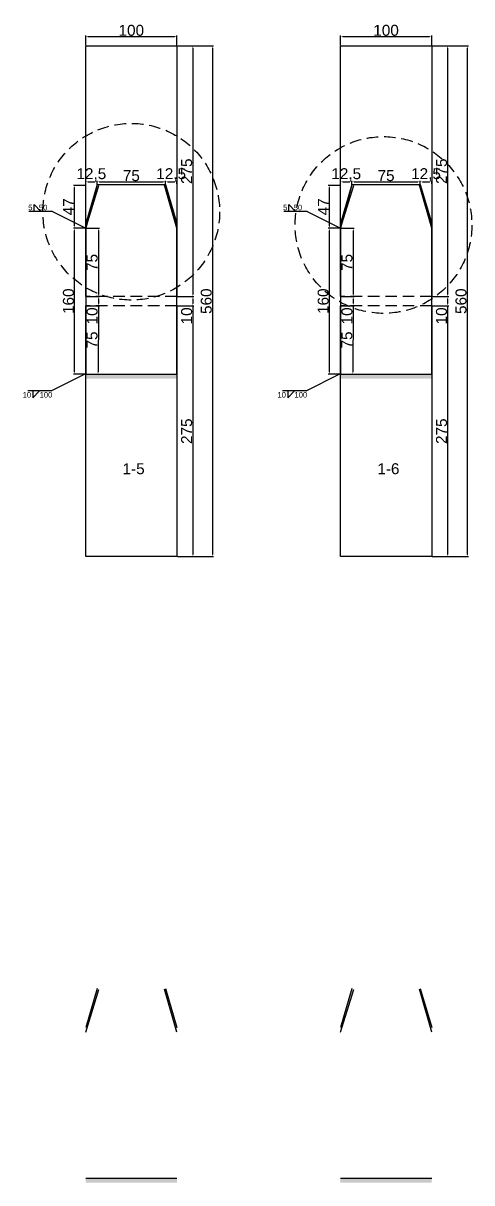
# Model space of a CAD drawing. Header units: millimetres. Extents: x 1455 to 24185, y -7314 to 4772.
# Drawn here: x 21178 to 21670, y 305 to 1576 of the extents above; entities that cross this region are included whole.
import ezdxf

# ---------------------------------------------------------------- set-up
doc = ezdxf.new("R2010")
doc.units = ezdxf.units.MM
doc.linetypes.add('DASHED', pattern=[19.05, 12.7, -6.35])
for name, color, linetype in [('切平处', 3, 'DASHED'), ('尺寸标注', 6, 'Continuous'), ('标号', 4, 'Continuous'), ('焊缝', 250, 'Continuous')]:
    doc.layers.add(name, color=color, linetype=linetype)
doc.styles.get("Standard").update_dxf_attribs({"font": 'arial.ttf'})
doc.dimstyles.new('ISO-25-JHF', dxfattribs={"dimtxt": 12, "dimasz": 2.5, "dimexe": 1.25, "dimexo": 0.625, "dimtad": 1, "dimtxsty": 'Standard', "dimcen": 2.5, "dimadec": 0, "dimazin": 0, "dimtfac": 1, "dimtmove": 0, "dimatfit": 3, "dimfxl": 1, "dimarcsym": 0})

# ---------------------------------------------------------------- blocks, each defined once
blk = doc.blocks.new('*D1777')
at = {"layer": 'Defpoints', "color": 0, "transparency": 16777216}
for p in [(21246.5, 1551.6), (21346.5, 1561.8), (21346.5, 1551.6)]:
    blk.add_point(p, dxfattribs=at)
at = {"layer": '尺寸标注', "color": 0, "lineweight": -2, "transparency": 16777216}
for p, q in [((21246.5, 1552.2), (21246.5, 1563)), ((21249, 1561.8), (21344, 1561.8)), ((21346.5, 1552.2), (21346.5, 1563))]:
    blk.add_line(p, q, dxfattribs=at)
at = {"layer": '尺寸标注', "color": 0, "transparency": 16777216}
for points in [[(21249, 1562.2), (21249, 1561.3), (21246.5, 1561.8)], [(21344, 1562.2), (21344, 1561.3), (21346.5, 1561.8)]]:
    blk.add_solid(points, dxfattribs=at)
at = {"layer": '尺寸标注', "color": 0, "transparency": 16777216, "insert": (21296.5, 1568.5), "char_height": 12, "attachment_point": 5}
blk.add_mtext('100', dxfattribs=at)
blk = doc.blocks.new('*D1778')
at = {"layer": 'Defpoints', "color": 0, "transparency": 16777216}
for p in [(21346.5, 1551.6), (21346.5, 1276.6), (21364, 1276.6)]:
    blk.add_point(p, dxfattribs=at)
at = {"layer": '尺寸标注', "color": 0, "lineweight": -2, "transparency": 16777216}
for p, q in [((21347.1, 1551.6), (21365.2, 1551.6)), ((21364, 1549.1), (21364, 1279.1)), ((21347.1, 1276.6), (21365.2, 1276.6))]:
    blk.add_line(p, q, dxfattribs=at)
at = {"layer": '尺寸标注', "color": 0, "transparency": 16777216}
for points in [[(21363.5, 1549.1), (21364.4, 1549.1), (21364, 1551.6)], [(21363.5, 1279.1), (21364.4, 1279.1), (21364, 1276.6)]]:
    blk.add_solid(points, dxfattribs=at)
at = {"layer": '尺寸标注', "color": 0, "transparency": 16777216, "insert": (21357.2, 1414.1), "char_height": 12, "attachment_point": 5, "rotation": 90}
blk.add_mtext('275', dxfattribs=at)
blk = doc.blocks.new('*D1659')
at = {"layer": 'Defpoints', "color": 0, "transparency": 16777216}
for p in [(21234.3, 1351.6), (21246.5, 1351.6), (21246.5, 1191.6)]:
    blk.add_point(p, dxfattribs=at)
at = {"layer": '尺寸标注', "color": 0, "lineweight": -2, "transparency": 16777216}
for p, q in [((21245.9, 1351.6), (21233.1, 1351.6)), ((21234.3, 1194.1), (21234.3, 1349.1)), ((21245.9, 1191.6), (21233.1, 1191.6))]:
    blk.add_line(p, q, dxfattribs=at)
at = {"layer": '尺寸标注', "color": 0, "transparency": 16777216}
for points in [[(21233.9, 1349.1), (21234.7, 1349.1), (21234.3, 1351.6)], [(21233.9, 1194.1), (21234.7, 1194.1), (21234.3, 1191.6)]]:
    blk.add_solid(points, dxfattribs=at)
at = {"layer": '尺寸标注', "color": 0, "transparency": 16777216, "insert": (21227.6, 1271.6), "char_height": 12, "attachment_point": 5, "rotation": 90}
blk.add_mtext('160', dxfattribs=at)
blk = doc.blocks.new('*D1779')
at = {"layer": 'Defpoints', "color": 0, "transparency": 16777216}
for p in [(21346.5, 1276.6), (21346.5, 1266.6), (21364, 1266.6)]:
    blk.add_point(p, dxfattribs=at)
at = {"layer": '尺寸标注', "color": 0, "lineweight": -2, "transparency": 16777216}
for p, q in [((21347.1, 1276.6), (21365.2, 1276.6)), ((21364, 1274.1), (21364, 1269.1)), ((21347.1, 1266.6), (21365.2, 1266.6)), ((21364, 1266.6), (21364, 1246.9))]:
    blk.add_line(p, q, dxfattribs=at)
at = {"layer": '尺寸标注', "color": 0, "transparency": 16777216}
for points in [[(21363.5, 1274.1), (21364.4, 1274.1), (21364, 1276.6)], [(21363.5, 1269.1), (21364.4, 1269.1), (21364, 1266.6)]]:
    blk.add_solid(points, dxfattribs=at)
at = {"layer": '尺寸标注', "color": 0, "transparency": 16777216, "insert": (21357.2, 1255.5), "char_height": 12, "attachment_point": 5, "rotation": 90}
blk.add_mtext('10', dxfattribs=at)
blk = doc.blocks.new('*D1780')
at = {"layer": 'Defpoints', "color": 0, "transparency": 16777216}
for p in [(21346.5, 1266.6), (21346.5, 991.6), (21364, 991.6)]:
    blk.add_point(p, dxfattribs=at)
at = {"layer": '尺寸标注', "color": 0, "lineweight": -2, "transparency": 16777216}
for p, q in [((21347.1, 1266.6), (21365.2, 1266.6)), ((21364, 1264.1), (21364, 994.1)), ((21347.1, 991.6), (21365.2, 991.6))]:
    blk.add_line(p, q, dxfattribs=at)
at = {"layer": '尺寸标注', "color": 0, "transparency": 16777216}
for points in [[(21363.5, 1264.1), (21364.4, 1264.1), (21364, 1266.6)], [(21363.5, 994.1), (21364.4, 994.1), (21364, 991.6)]]:
    blk.add_solid(points, dxfattribs=at)
at = {"layer": '尺寸标注', "color": 0, "transparency": 16777216, "insert": (21357.2, 1129.1), "char_height": 12, "attachment_point": 5, "rotation": 90}
blk.add_mtext('275', dxfattribs=at)
blk = doc.blocks.new('*D1660')
at = {"layer": 'Defpoints', "color": 0, "transparency": 16777216}
for p in [(21346.5, 1551.6), (21346.5, 991.6), (21385.4, 991.6)]:
    blk.add_point(p, dxfattribs=at)
at = {"layer": '尺寸标注', "color": 0, "lineweight": -2, "transparency": 16777216}
for p, q in [((21347.1, 1551.6), (21386.7, 1551.6)), ((21385.4, 1549.1), (21385.4, 994.1)), ((21347.1, 991.6), (21386.7, 991.6))]:
    blk.add_line(p, q, dxfattribs=at)
at = {"layer": '尺寸标注', "color": 0, "transparency": 16777216}
for points in [[(21385, 1549.1), (21385.8, 1549.1), (21385.4, 1551.6)], [(21385, 994.1), (21385.8, 994.1), (21385.4, 991.6)]]:
    blk.add_solid(points, dxfattribs=at)
at = {"layer": '尺寸标注', "color": 0, "transparency": 16777216, "insert": (21378.7, 1271.6), "char_height": 12, "attachment_point": 5, "rotation": 90}
blk.add_mtext('560', dxfattribs=at)
blk = doc.blocks.new('*D1781')
at = {"layer": 'Defpoints', "color": 0, "transparency": 16777216}
for p in [(21246.5, 1351.6), (21246.5, 1276.6), (21260.4, 1276.6)]:
    blk.add_point(p, dxfattribs=at)
at = {"layer": '尺寸标注', "color": 0, "lineweight": -2, "transparency": 16777216}
for p, q in [((21247.1, 1351.6), (21261.6, 1351.6)), ((21260.4, 1349.1), (21260.4, 1279.1)), ((21247.1, 1276.6), (21261.6, 1276.6))]:
    blk.add_line(p, q, dxfattribs=at)
at = {"layer": '尺寸标注', "color": 0, "transparency": 16777216}
for points in [[(21260, 1349.1), (21260.8, 1349.1), (21260.4, 1351.6)], [(21260, 1279.1), (21260.8, 1279.1), (21260.4, 1276.6)]]:
    blk.add_solid(points, dxfattribs=at)
at = {"layer": '尺寸标注', "color": 0, "transparency": 16777216, "insert": (21253.6, 1314.1), "char_height": 12, "attachment_point": 5, "rotation": 90}
blk.add_mtext('75', dxfattribs=at)
blk = doc.blocks.new('*D1782')
at = {"layer": 'Defpoints', "color": 0, "transparency": 16777216}
for p in [(21246.5, 1276.6), (21246.5, 1266.6), (21260.4, 1266.6)]:
    blk.add_point(p, dxfattribs=at)
at = {"layer": '尺寸标注', "color": 0, "lineweight": -2, "transparency": 16777216}
for p, q in [((21247.1, 1276.6), (21261.6, 1276.6)), ((21260.4, 1274.1), (21260.4, 1269.1)), ((21247.1, 1266.6), (21261.6, 1266.6)), ((21260.4, 1266.6), (21260.4, 1246.9))]:
    blk.add_line(p, q, dxfattribs=at)
at = {"layer": '尺寸标注', "color": 0, "transparency": 16777216}
for points in [[(21260, 1274.1), (21260.8, 1274.1), (21260.4, 1276.6)], [(21260, 1269.1), (21260.8, 1269.1), (21260.4, 1266.6)]]:
    blk.add_solid(points, dxfattribs=at)
at = {"layer": '尺寸标注', "color": 0, "transparency": 16777216, "insert": (21253.6, 1255.5), "char_height": 12, "attachment_point": 5, "rotation": 90}
blk.add_mtext('10', dxfattribs=at)
blk = doc.blocks.new('*D1661')
at = {"layer": 'Defpoints', "color": 0, "transparency": 16777216}
for p in [(21246.5, 1266.6), (21246.1, 1191.6), (21260, 1191.6)]:
    blk.add_point(p, dxfattribs=at)
at = {"layer": '尺寸标注', "color": 0, "lineweight": -2, "transparency": 16777216}
for p, q in [((21247.1, 1266.6), (21261.6, 1266.5)), ((21260.4, 1264.1), (21260, 1194.1)), ((21246.7, 1191.6), (21261.3, 1191.5))]:
    blk.add_line(p, q, dxfattribs=at)
at = {"layer": '尺寸标注', "color": 0, "transparency": 16777216}
for points in [[(21259.9, 1264.1), (21260.8, 1264.1), (21260.4, 1266.6)], [(21259.6, 1194.1), (21260.4, 1194.1), (21260, 1191.6)]]:
    blk.add_solid(points, dxfattribs=at)
at = {"layer": '尺寸标注', "color": 0, "transparency": 16777216, "insert": (21253.5, 1229.1), "char_height": 12, "attachment_point": 5, "rotation": 89.7211}
blk.add_mtext('75', dxfattribs=at)
blk = doc.blocks.new('*D1662')
at = {"layer": 'Defpoints', "color": 0, "transparency": 16777216}
for p in [(21234.3, 1398.6), (21246.5, 1398.6), (21246.5, 1351.6)]:
    blk.add_point(p, dxfattribs=at)
at = {"layer": '尺寸标注', "color": 0, "lineweight": -2, "transparency": 16777216}
for p, q in [((21245.9, 1398.6), (21233.1, 1398.6)), ((21234.3, 1354.1), (21234.3, 1396.1)), ((21245.9, 1351.6), (21233.1, 1351.6))]:
    blk.add_line(p, q, dxfattribs=at)
at = {"layer": '尺寸标注', "color": 0, "transparency": 16777216}
for points in [[(21233.9, 1396.1), (21234.7, 1396.1), (21234.3, 1398.6)], [(21233.9, 1354.1), (21234.7, 1354.1), (21234.3, 1351.6)]]:
    blk.add_solid(points, dxfattribs=at)
at = {"layer": '尺寸标注', "color": 0, "transparency": 16777216, "insert": (21227.7, 1375.1), "char_height": 12, "attachment_point": 5, "rotation": 89.9999}
blk.add_mtext('47', dxfattribs=at)
blk = doc.blocks.new('*D1663')
at = {"layer": 'Defpoints', "color": 0, "transparency": 16777216}
for p in [(21246.5, 1399), (21259, 1402.5), (21259, 1399)]:
    blk.add_point(p, dxfattribs=at)
at = {"layer": '尺寸标注', "color": 0, "lineweight": -2, "transparency": 16777216}
for p, q in [((21246.5, 1399.7), (21246.5, 1403.7)), ((21249, 1402.5), (21256.5, 1402.5)), ((21259, 1399.7), (21259, 1403.7))]:
    blk.add_line(p, q, dxfattribs=at)
at = {"layer": '尺寸标注', "color": 0, "transparency": 16777216}
for points in [[(21249, 1402.9), (21249, 1402), (21246.5, 1402.5)], [(21256.5, 1402.9), (21256.5, 1402), (21259, 1402.5)]]:
    blk.add_solid(points, dxfattribs=at)
at = {"layer": '尺寸标注', "color": 0, "transparency": 16777216, "insert": (21252.7, 1410.3), "char_height": 12, "attachment_point": 5}
blk.add_mtext('12,5', dxfattribs=at)
blk = doc.blocks.new('*D1664')
at = {"layer": 'Defpoints', "color": 0, "transparency": 16777216}
for p in [(21259, 1399), (21334, 1402.5), (21334, 1399)]:
    blk.add_point(p, dxfattribs=at)
at = {"layer": '尺寸标注', "color": 0, "lineweight": -2, "transparency": 16777216}
for p, q in [((21259, 1399.6), (21259, 1403.7)), ((21261.5, 1402.5), (21331.5, 1402.5)), ((21334, 1399.6), (21334, 1403.7))]:
    blk.add_line(p, q, dxfattribs=at)
at = {"layer": '尺寸标注', "color": 0, "transparency": 16777216}
for points in [[(21261.5, 1402.9), (21261.5, 1402), (21259, 1402.5)], [(21331.5, 1402.9), (21331.5, 1402), (21334, 1402.5)]]:
    blk.add_solid(points, dxfattribs=at)
at = {"layer": '尺寸标注', "color": 0, "transparency": 16777216, "insert": (21296.5, 1409.2), "char_height": 12, "attachment_point": 5}
blk.add_mtext('75', dxfattribs=at)
blk = doc.blocks.new('*D1665')
at = {"layer": 'Defpoints', "color": 0, "transparency": 16777216}
for p in [(21334, 1399.6), (21346.5, 1402.5), (21346.5, 1399.6)]:
    blk.add_point(p, dxfattribs=at)
at = {"layer": '尺寸标注', "color": 0, "lineweight": -2, "transparency": 16777216}
for p, q in [((21334, 1400.2), (21334, 1403.7)), ((21336.5, 1402.5), (21344, 1402.5)), ((21346.5, 1400.2), (21346.5, 1403.7))]:
    blk.add_line(p, q, dxfattribs=at)
at = {"layer": '尺寸标注', "color": 0, "transparency": 16777216}
for points in [[(21336.5, 1402.9), (21336.5, 1402), (21334, 1402.5)], [(21344, 1402.9), (21344, 1402), (21346.5, 1402.5)]]:
    blk.add_solid(points, dxfattribs=at)
at = {"layer": '尺寸标注', "color": 0, "transparency": 16777216, "insert": (21340.2, 1410.3), "char_height": 12, "attachment_point": 5}
blk.add_mtext('12,5', dxfattribs=at)
blk = doc.blocks.new('*D1783')
at = {"layer": 'Defpoints', "color": 0, "transparency": 16777216}
for p in [(21525.8, 1551.6), (21625.8, 1561.8), (21625.8, 1551.6)]:
    blk.add_point(p, dxfattribs=at)
at = {"layer": '尺寸标注', "color": 0, "lineweight": -2, "transparency": 16777216}
for p, q in [((21525.8, 1552.2), (21525.8, 1563)), ((21528.3, 1561.8), (21623.3, 1561.8)), ((21625.8, 1552.2), (21625.8, 1563))]:
    blk.add_line(p, q, dxfattribs=at)
at = {"layer": '尺寸标注', "color": 0, "transparency": 16777216}
for points in [[(21528.3, 1562.2), (21528.3, 1561.3), (21525.8, 1561.8)], [(21623.3, 1562.2), (21623.3, 1561.3), (21625.8, 1561.8)]]:
    blk.add_solid(points, dxfattribs=at)
at = {"layer": '尺寸标注', "color": 0, "transparency": 16777216, "insert": (21575.8, 1568.5), "char_height": 12, "attachment_point": 5}
blk.add_mtext('100', dxfattribs=at)
blk = doc.blocks.new('*D1784')
at = {"layer": 'Defpoints', "color": 0, "transparency": 16777216}
for p in [(21625.8, 1551.6), (21625.8, 1276.6), (21643.3, 1276.6)]:
    blk.add_point(p, dxfattribs=at)
at = {"layer": '尺寸标注', "color": 0, "lineweight": -2, "transparency": 16777216}
for p, q in [((21626.4, 1551.6), (21644.6, 1551.6)), ((21643.3, 1549.1), (21643.3, 1279.1)), ((21626.4, 1276.6), (21644.6, 1276.6))]:
    blk.add_line(p, q, dxfattribs=at)
at = {"layer": '尺寸标注', "color": 0, "transparency": 16777216}
for points in [[(21642.9, 1549.1), (21643.7, 1549.1), (21643.3, 1551.6)], [(21642.9, 1279.1), (21643.7, 1279.1), (21643.3, 1276.6)]]:
    blk.add_solid(points, dxfattribs=at)
at = {"layer": '尺寸标注', "color": 0, "transparency": 16777216, "insert": (21636.6, 1414.1), "char_height": 12, "attachment_point": 5, "rotation": 90}
blk.add_mtext('275', dxfattribs=at)
blk = doc.blocks.new('*D1666')
at = {"layer": 'Defpoints', "color": 0, "transparency": 16777216}
for p in [(21513.7, 1351.6), (21525.8, 1351.6), (21525.8, 1191.6)]:
    blk.add_point(p, dxfattribs=at)
at = {"layer": '尺寸标注', "color": 0, "lineweight": -2, "transparency": 16777216}
for p, q in [((21525.2, 1351.6), (21512.4, 1351.6)), ((21513.7, 1194.1), (21513.7, 1349.1)), ((21525.2, 1191.6), (21512.4, 1191.6))]:
    blk.add_line(p, q, dxfattribs=at)
at = {"layer": '尺寸标注', "color": 0, "transparency": 16777216}
for points in [[(21513.2, 1349.1), (21514.1, 1349.1), (21513.7, 1351.6)], [(21513.2, 1194.1), (21514.1, 1194.1), (21513.7, 1191.6)]]:
    blk.add_solid(points, dxfattribs=at)
at = {"layer": '尺寸标注', "color": 0, "transparency": 16777216, "insert": (21506.9, 1271.6), "char_height": 12, "attachment_point": 5, "rotation": 90}
blk.add_mtext('160', dxfattribs=at)
blk = doc.blocks.new('*D1785')
at = {"layer": 'Defpoints', "color": 0, "transparency": 16777216}
for p in [(21625.8, 1276.6), (21625.8, 1266.6), (21643.3, 1266.6)]:
    blk.add_point(p, dxfattribs=at)
at = {"layer": '尺寸标注', "color": 0, "lineweight": -2, "transparency": 16777216}
for p, q in [((21626.4, 1276.6), (21644.6, 1276.6)), ((21643.3, 1274.1), (21643.3, 1269.1)), ((21626.4, 1266.6), (21644.6, 1266.6)), ((21643.3, 1266.6), (21643.3, 1246.9))]:
    blk.add_line(p, q, dxfattribs=at)
at = {"layer": '尺寸标注', "color": 0, "transparency": 16777216}
for points in [[(21642.9, 1274.1), (21643.7, 1274.1), (21643.3, 1276.6)], [(21642.9, 1269.1), (21643.7, 1269.1), (21643.3, 1266.6)]]:
    blk.add_solid(points, dxfattribs=at)
at = {"layer": '尺寸标注', "color": 0, "transparency": 16777216, "insert": (21636.6, 1255.5), "char_height": 12, "attachment_point": 5, "rotation": 90}
blk.add_mtext('10', dxfattribs=at)
blk = doc.blocks.new('*D1786')
at = {"layer": 'Defpoints', "color": 0, "transparency": 16777216}
for p in [(21625.8, 1266.6), (21625.8, 991.6), (21643.3, 991.6)]:
    blk.add_point(p, dxfattribs=at)
at = {"layer": '尺寸标注', "color": 0, "lineweight": -2, "transparency": 16777216}
for p, q in [((21626.4, 1266.6), (21644.6, 1266.6)), ((21643.3, 1264.1), (21643.3, 994.1)), ((21626.4, 991.6), (21644.6, 991.6))]:
    blk.add_line(p, q, dxfattribs=at)
at = {"layer": '尺寸标注', "color": 0, "transparency": 16777216}
for points in [[(21642.9, 1264.1), (21643.7, 1264.1), (21643.3, 1266.6)], [(21642.9, 994.1), (21643.7, 994.1), (21643.3, 991.6)]]:
    blk.add_solid(points, dxfattribs=at)
at = {"layer": '尺寸标注', "color": 0, "transparency": 16777216, "insert": (21636.6, 1129.1), "char_height": 12, "attachment_point": 5, "rotation": 90}
blk.add_mtext('275', dxfattribs=at)
blk = doc.blocks.new('*D1667')
at = {"layer": 'Defpoints', "color": 0, "transparency": 16777216}
for p in [(21625.8, 1551.6), (21625.8, 991.6), (21664.8, 991.6)]:
    blk.add_point(p, dxfattribs=at)
at = {"layer": '尺寸标注', "color": 0, "lineweight": -2, "transparency": 16777216}
for p, q in [((21626.4, 1551.6), (21666, 1551.6)), ((21664.8, 1549.1), (21664.8, 994.1)), ((21626.4, 991.6), (21666, 991.6))]:
    blk.add_line(p, q, dxfattribs=at)
at = {"layer": '尺寸标注', "color": 0, "transparency": 16777216}
for points in [[(21664.3, 1549.1), (21665.2, 1549.1), (21664.8, 1551.6)], [(21664.3, 994.1), (21665.2, 994.1), (21664.8, 991.6)]]:
    blk.add_solid(points, dxfattribs=at)
at = {"layer": '尺寸标注', "color": 0, "transparency": 16777216, "insert": (21658, 1271.6), "char_height": 12, "attachment_point": 5, "rotation": 90}
blk.add_mtext('560', dxfattribs=at)
blk = doc.blocks.new('*D1787')
at = {"layer": 'Defpoints', "color": 0, "transparency": 16777216}
for p in [(21525.8, 1351.6), (21525.8, 1276.6), (21539.7, 1276.6)]:
    blk.add_point(p, dxfattribs=at)
at = {"layer": '尺寸标注', "color": 0, "lineweight": -2, "transparency": 16777216}
for p, q in [((21526.4, 1351.6), (21541, 1351.6)), ((21539.7, 1349.1), (21539.7, 1279.1)), ((21526.4, 1276.6), (21541, 1276.6))]:
    blk.add_line(p, q, dxfattribs=at)
at = {"layer": '尺寸标注', "color": 0, "transparency": 16777216}
for points in [[(21539.3, 1349.1), (21540.1, 1349.1), (21539.7, 1351.6)], [(21539.3, 1279.1), (21540.1, 1279.1), (21539.7, 1276.6)]]:
    blk.add_solid(points, dxfattribs=at)
at = {"layer": '尺寸标注', "color": 0, "transparency": 16777216, "insert": (21533, 1314.1), "char_height": 12, "attachment_point": 5, "rotation": 90}
blk.add_mtext('75', dxfattribs=at)
blk = doc.blocks.new('*D1788')
at = {"layer": 'Defpoints', "color": 0, "transparency": 16777216}
for p in [(21525.8, 1276.6), (21525.8, 1266.6), (21539.7, 1266.6)]:
    blk.add_point(p, dxfattribs=at)
at = {"layer": '尺寸标注', "color": 0, "lineweight": -2, "transparency": 16777216}
for p, q in [((21526.4, 1276.6), (21541, 1276.6)), ((21539.7, 1274.1), (21539.7, 1269.1)), ((21526.4, 1266.6), (21541, 1266.6)), ((21539.7, 1266.6), (21539.7, 1246.9))]:
    blk.add_line(p, q, dxfattribs=at)
at = {"layer": '尺寸标注', "color": 0, "transparency": 16777216}
for points in [[(21539.3, 1274.1), (21540.1, 1274.1), (21539.7, 1276.6)], [(21539.3, 1269.1), (21540.1, 1269.1), (21539.7, 1266.6)]]:
    blk.add_solid(points, dxfattribs=at)
at = {"layer": '尺寸标注', "color": 0, "transparency": 16777216, "insert": (21533, 1255.5), "char_height": 12, "attachment_point": 5, "rotation": 90}
blk.add_mtext('10', dxfattribs=at)
blk = doc.blocks.new('*D1668')
at = {"layer": 'Defpoints', "color": 0, "transparency": 16777216}
for p in [(21525.8, 1266.6), (21525.5, 1191.6), (21539.3, 1191.6)]:
    blk.add_point(p, dxfattribs=at)
at = {"layer": '尺寸标注', "color": 0, "lineweight": -2, "transparency": 16777216}
for p, q in [((21526.4, 1266.6), (21541, 1266.5)), ((21539.7, 1264.1), (21539.4, 1194.1)), ((21526.1, 1191.6), (21540.6, 1191.5))]:
    blk.add_line(p, q, dxfattribs=at)
at = {"layer": '尺寸标注', "color": 0, "transparency": 16777216}
for points in [[(21539.3, 1264.1), (21540.1, 1264.1), (21539.7, 1266.6)], [(21538.9, 1194.1), (21539.8, 1194.1), (21539.3, 1191.6)]]:
    blk.add_solid(points, dxfattribs=at)
at = {"layer": '尺寸标注', "color": 0, "transparency": 16777216, "insert": (21532.8, 1229.1), "char_height": 12, "attachment_point": 5, "rotation": 89.7211}
blk.add_mtext('75', dxfattribs=at)
blk = doc.blocks.new('*D1669')
at = {"layer": 'Defpoints', "color": 0, "transparency": 16777216}
for p in [(21513.7, 1398.6), (21525.8, 1398.6), (21525.8, 1351.6)]:
    blk.add_point(p, dxfattribs=at)
at = {"layer": '尺寸标注', "color": 0, "lineweight": -2, "transparency": 16777216}
for p, q in [((21525.2, 1398.6), (21512.4, 1398.6)), ((21513.7, 1354.1), (21513.7, 1396.1)), ((21525.2, 1351.6), (21512.4, 1351.6))]:
    blk.add_line(p, q, dxfattribs=at)
at = {"layer": '尺寸标注', "color": 0, "transparency": 16777216}
for points in [[(21513.2, 1396.1), (21514.1, 1396.1), (21513.7, 1398.6)], [(21513.2, 1354.1), (21514.1, 1354.1), (21513.7, 1351.6)]]:
    blk.add_solid(points, dxfattribs=at)
at = {"layer": '尺寸标注', "color": 0, "transparency": 16777216, "insert": (21507, 1375.1), "char_height": 12, "attachment_point": 5, "rotation": 89.9999}
blk.add_mtext('47', dxfattribs=at)
blk = doc.blocks.new('*D1670')
at = {"layer": 'Defpoints', "color": 0, "transparency": 16777216}
for p in [(21525.8, 1399), (21538.3, 1402.5), (21538.3, 1399)]:
    blk.add_point(p, dxfattribs=at)
at = {"layer": '尺寸标注', "color": 0, "lineweight": -2, "transparency": 16777216}
for p, q in [((21525.8, 1399.7), (21525.8, 1403.7)), ((21528.3, 1402.5), (21535.8, 1402.5)), ((21538.3, 1399.7), (21538.3, 1403.7))]:
    blk.add_line(p, q, dxfattribs=at)
at = {"layer": '尺寸标注', "color": 0, "transparency": 16777216}
for points in [[(21528.3, 1402.9), (21528.3, 1402), (21525.8, 1402.5)], [(21535.8, 1402.9), (21535.8, 1402), (21538.3, 1402.5)]]:
    blk.add_solid(points, dxfattribs=at)
at = {"layer": '尺寸标注', "color": 0, "transparency": 16777216, "insert": (21532.1, 1410.3), "char_height": 12, "attachment_point": 5}
blk.add_mtext('12,5', dxfattribs=at)
blk = doc.blocks.new('*D1671')
at = {"layer": 'Defpoints', "color": 0, "transparency": 16777216}
for p in [(21538.3, 1399), (21613.3, 1402.5), (21613.3, 1399)]:
    blk.add_point(p, dxfattribs=at)
at = {"layer": '尺寸标注', "color": 0, "lineweight": -2, "transparency": 16777216}
for p, q in [((21538.3, 1399.6), (21538.3, 1403.7)), ((21540.8, 1402.5), (21610.8, 1402.5)), ((21613.3, 1399.6), (21613.3, 1403.7))]:
    blk.add_line(p, q, dxfattribs=at)
at = {"layer": '尺寸标注', "color": 0, "transparency": 16777216}
for points in [[(21540.8, 1402.9), (21540.8, 1402), (21538.3, 1402.5)], [(21610.8, 1402.9), (21610.8, 1402), (21613.3, 1402.5)]]:
    blk.add_solid(points, dxfattribs=at)
at = {"layer": '尺寸标注', "color": 0, "transparency": 16777216, "insert": (21575.8, 1409.2), "char_height": 12, "attachment_point": 5}
blk.add_mtext('75', dxfattribs=at)
blk = doc.blocks.new('*D1672')
at = {"layer": 'Defpoints', "color": 0, "transparency": 16777216}
for p in [(21613.3, 1399.6), (21625.8, 1402.5), (21625.8, 1399.6)]:
    blk.add_point(p, dxfattribs=at)
at = {"layer": '尺寸标注', "color": 0, "lineweight": -2, "transparency": 16777216}
for p, q in [((21613.3, 1400.2), (21613.3, 1403.7)), ((21615.8, 1402.5), (21623.3, 1402.5)), ((21625.8, 1400.2), (21625.8, 1403.7))]:
    blk.add_line(p, q, dxfattribs=at)
at = {"layer": '尺寸标注', "color": 0, "transparency": 16777216}
for points in [[(21615.8, 1402.9), (21615.8, 1402), (21613.3, 1402.5)], [(21623.3, 1402.9), (21623.3, 1402), (21625.8, 1402.5)]]:
    blk.add_solid(points, dxfattribs=at)
at = {"layer": '尺寸标注', "color": 0, "transparency": 16777216, "insert": (21619.6, 1410.3), "char_height": 12, "attachment_point": 5}
blk.add_mtext('12,5', dxfattribs=at)

msp = doc.modelspace()

# ---------------------------------------------------------------- hatches: boundary and pattern name
at = {"layer": '焊缝'}
h = msp.add_hatch(color=250, dxfattribs=at)
h.dxf.hatch_style = 1
h.paths.add_polyline_path([(21246.484, 1356.658), (21246.484, 1351.556), (21261.069, 1398.617), (21258.984, 1399.587)])
h = msp.add_hatch(color=250, dxfattribs=at)
h.dxf.hatch_style = 1
h.paths.add_polyline_path([(21346.484, 1356.658), (21346.484, 1351.556), (21332.441, 1398.609), (21333.983, 1399.541)])
h = msp.add_hatch(color=250, dxfattribs=at)
h.dxf.hatch_style = 1
h.paths.add_polyline_path([(21525.825, 1356.658), (21525.825, 1351.556), (21540.41, 1398.617), (21538.325, 1399.587)])
h = msp.add_hatch(color=250, dxfattribs=at)
h.dxf.hatch_style = 1
h.paths.add_polyline_path([(21625.825, 1356.658), (21625.825, 1351.556), (21611.782, 1398.609), (21613.324, 1399.541)])
h = msp.add_hatch(color=250, dxfattribs=at)
h.dxf.hatch_style = 1
h.paths.add_polyline_path([(21246.484, 1186.556), (21246.484, 1191.556), (21346.484, 1191.556), (21346.479, 1186.556)])
h = msp.add_hatch(color=250, dxfattribs=at)
h.dxf.hatch_style = 1
h.paths.add_polyline_path([(21525.825, 1186.556), (21525.825, 1191.556), (21625.825, 1191.556), (21625.82, 1186.556)])
h = msp.add_hatch(color=250, dxfattribs=at)
h.dxf.hatch_style = 1
h.paths.add_polyline_path([(21246.484, 475.236), (21246.484, 470.134), (21261.069, 517.195), (21258.984, 518.165)])
h = msp.add_hatch(color=250, dxfattribs=at)
h.dxf.hatch_style = 1
h.paths.add_polyline_path([(21346.484, 475.236), (21346.484, 470.134), (21332.441, 517.187), (21333.983, 518.119)])
h = msp.add_hatch(color=250, dxfattribs=at)
h.dxf.hatch_style = 1
h.paths.add_polyline_path([(21525.825, 475.236), (21525.825, 470.134), (21540.41, 517.195), (21538.325, 518.165)])
h = msp.add_hatch(color=250, dxfattribs=at)
h.dxf.hatch_style = 1
h.paths.add_polyline_path([(21625.825, 475.236), (21625.825, 470.134), (21611.782, 517.187), (21613.324, 518.119)])
h = msp.add_hatch(color=250, dxfattribs=at)
h.dxf.hatch_style = 1
h.paths.add_polyline_path([(21246.484, 305.134), (21246.484, 310.134), (21346.484, 310.134), (21346.479, 305.134)])
h = msp.add_hatch(color=250, dxfattribs=at)
h.dxf.hatch_style = 1
h.paths.add_polyline_path([(21525.825, 305.134), (21525.825, 310.134), (21625.825, 310.134), (21625.82, 305.134)])

# ---------------------------------------------------------------- linework, layer by layer
for p, q in [((21246.484, 1551.62), (21346.484, 1551.62)), ((21246.484, 1276.62), (21246.484, 1551.62)), ((21346.484, 1551.62), (21346.484, 1276.62)), ((21525.825, 1551.62), (21625.825, 1551.62)), ((21525.825, 1276.62), (21525.825, 1551.62)), ((21625.825, 1551.62), (21625.825, 1276.62)), ((21258.984, 1399.652), (21246.484, 1351.62)), ((21258.984, 1399.652), (21333.984, 1399.605)), ((21333.984, 1399.605), (21346.484, 1351.62)), ((21538.325, 1399.652), (21525.825, 1351.62)), ((21538.325, 1399.652), (21613.325, 1399.605)), ((21613.325, 1399.605), (21625.825, 1351.62)), ((21246.484, 1351.62), (21246.484, 1191.62)), ((21346.484, 1191.62), (21346.484, 1351.62)), ((21525.825, 1351.62), (21525.825, 1191.62)), ((21625.825, 1191.62), (21625.825, 1351.62)), ((21246.484, 991.62), (21246.484, 1266.62)), ((21346.484, 1266.62), (21346.484, 991.62)), ((21525.825, 991.62), (21525.825, 1266.62)), ((21625.825, 1266.62), (21625.825, 991.62)), ((21246.484, 1191.62), (21346.484, 1191.62)), ((21525.825, 1191.62), (21625.825, 1191.62)), ((21346.484, 991.62), (21246.484, 991.62)), ((21625.825, 991.62), (21525.825, 991.62))]:
    msp.add_line(p, q)
at = {"linetype": 'DASHED'}
for p, q in [((21346.484, 1276.62), (21246.484, 1276.62)), ((21625.825, 1276.62), (21525.825, 1276.62)), ((21346.484, 1266.62), (21246.484, 1266.62)), ((21625.825, 1266.62), (21525.825, 1266.62))]:
    msp.add_line(p, q, dxfattribs=at)
at = {"layer": '切平处'}
for centre in [(21296.459, 1369.683), (21572.92, 1355.147)]:
    msp.add_circle(centre, 96.875, dxfattribs=at)
at = {"layer": '尺寸标注'}
for p, q in [((21189.979, 1369.81), (21189.979, 1377.575)), ((21189.979, 1377.575), (21197.211, 1369.81)), ((21469.32, 1369.81), (21469.32, 1377.575)), ((21469.32, 1377.575), (21476.552, 1369.81)), ((21210.092, 1369.81), (21184.329, 1369.81)), ((21210.092, 1369.81), (21246.484, 1351.62)), ((21489.433, 1369.81), (21463.67, 1369.81)), ((21489.433, 1369.81), (21525.825, 1351.62)), ((21208.779, 1173.431), (21245.17, 1191.62)), ((21488.12, 1173.431), (21524.511, 1191.62)), ((21208.779, 1173.431), (21183.016, 1173.431)), ((21188.665, 1173.431), (21188.665, 1165.666)), ((21188.665, 1165.666), (21195.897, 1173.431)), ((21488.12, 1173.431), (21462.357, 1173.431)), ((21468.006, 1173.431), (21468.006, 1165.666)), ((21468.006, 1165.666), (21475.238, 1173.431))]:
    msp.add_line(p, q, dxfattribs=at)
at = {"layer": '焊缝'}
for p, q in [((21258.984, 1399.587), (21246.479, 1356.658)), ((21246.484, 1351.556), (21261.069, 1398.617)), ((21346.484, 1351.556), (21332.929, 1398.749)), ((21333.983, 1399.541), (21346.489, 1356.658)), ((21538.325, 1399.587), (21525.82, 1356.658)), ((21525.825, 1351.556), (21540.41, 1398.617)), ((21625.825, 1351.556), (21612.27, 1398.749)), ((21613.324, 1399.541), (21625.83, 1356.658)), ((21246.484, 1191.556), (21346.484, 1191.556)), ((21525.825, 1191.556), (21625.825, 1191.556)), ((21258.984, 518.165), (21246.479, 475.236)), ((21246.484, 470.134), (21261.069, 517.195)), ((21346.484, 470.134), (21332.929, 517.327)), ((21333.983, 518.119), (21346.489, 475.236)), ((21538.325, 518.165), (21525.82, 475.236)), ((21525.825, 470.134), (21540.41, 517.195)), ((21625.825, 470.134), (21612.27, 517.327)), ((21613.324, 518.119), (21625.83, 475.236)), ((21246.484, 310.134), (21346.484, 310.134)), ((21525.825, 310.134), (21625.825, 310.134))]:
    msp.add_line(p, q, dxfattribs=at)

# ---------------------------------------------------------------- texts
at = {"layer": '尺寸标注', "char_height": 6}
for s, insert, attachment_point in [('5   50', (21183.509, 1377.327), 1), ('5   50', (21462.85, 1377.327), 1), ('\\pt0;10    100', (21177.324, 1165.913), 7), ('\\pt0;10    100', (21456.665, 1165.913), 7)]:
    msp.add_mtext_dynamic_manual_height_columns(s, width=68.30832, gutter_width=12.5, heights=[0], dxfattribs=dict(at, insert=insert, attachment_point=attachment_point))
at = {"layer": '标号', "char_height": 12, "attachment_point": 7}
for s, insert in [('1-5', (21286.899, 1081.786)), ('1-6', (21566.24, 1081.786))]:
    msp.add_mtext_dynamic_manual_height_columns(s, width=70.10425, gutter_width=12.5, heights=[0], dxfattribs=dict(at, insert=insert))

# ---------------------------------------------------------------- dimensions: what is measured, and where the dimension line sits
at = {"layer": '尺寸标注'}
for p1, p2, distance, picture, middle in [((21246.484, 1551.62), (21346.484, 1551.62), 10.138, '*D1777', (21296.484, 1568.51)), ((21525.825, 1551.62), (21625.825, 1551.62), 10.138, '*D1783', (21575.825, 1568.51)), ((21346.484, 1551.62), (21346.484, 1276.62), 17.478, '*D1778', (21357.21, 1414.12)), ((21346.484, 1551.62), (21346.484, 991.62), 38.931, '*D1660', (21378.662, 1271.62)), ((21625.825, 1551.62), (21625.825, 1276.62), 17.478, '*D1784', (21636.551, 1414.12)), ((21625.825, 1551.62), (21625.825, 991.62), 38.931, '*D1667', (21658.003, 1271.62)), ((21258.984, 1398.98), (21333.984, 1398.98), 3.484, '*D1664', (21296.484, 1409.192)), ((21538.325, 1398.98), (21613.325, 1398.98), 3.484, '*D1671', (21575.825, 1409.192)), ((21246.484, 1351.62), (21246.484, 1398.62), 12.158, '*D1662', (21227.701, 1375.12)), ((21525.825, 1351.62), (21525.825, 1398.62), 12.158, '*D1669', (21507.042, 1375.12)), ((21246.484, 1191.62), (21246.484, 1351.62), 12.158, '*D1659', (21227.574, 1271.62)), ((21246.484, 1351.62), (21246.484, 1276.62), 13.891, '*D1781', (21253.647, 1314.12)), ((21525.825, 1191.62), (21525.825, 1351.62), 12.158, '*D1666', (21506.915, 1271.62)), ((21525.825, 1351.62), (21525.825, 1276.62), 13.891, '*D1787', (21532.988, 1314.12)), ((21246.484, 1276.62), (21246.484, 1266.62), 13.891, '*D1782', (21253.622, 1255.486)), ((21346.484, 1276.62), (21346.484, 1266.62), 17.478, '*D1779', (21357.21, 1255.486)), ((21525.825, 1276.62), (21525.825, 1266.62), 13.891, '*D1788', (21532.963, 1255.486)), ((21625.825, 1276.62), (21625.825, 1266.62), 17.478, '*D1785', (21636.551, 1255.486)), ((21246.484, 1266.62), (21246.118, 1191.62), 13.891, '*D1661', (21253.464, 1229.085)), ((21346.484, 1266.62), (21346.484, 991.62), 17.478, '*D1780', (21357.21, 1129.12)), ((21525.825, 1266.62), (21525.459, 1191.62), 13.891, '*D1668', (21532.805, 1229.085)), ((21625.825, 1266.62), (21625.825, 991.62), 17.478, '*D1786', (21636.551, 1129.12))]:
    dim = msp.add_aligned_dim(p1=p1, p2=p2, distance=distance, dimstyle='ISO-25-JHF', dxfattribs=at)
    dim.commit()
    dim.dimension.update_dxf_attribs({"geometry": picture, "text_midpoint": middle})
for base, p1, p2, picture, middle in [((21258.984, 1402.464), (21246.484, 1399.027), (21258.984, 1399.027), '*D1663', (21252.734, 1402.464)), ((21346.484, 1402.464), (21333.984, 1399.605), (21346.484, 1399.605), '*D1665', (21340.234, 1402.464)), ((21538.325, 1402.464), (21525.825, 1399.027), (21538.325, 1399.027), '*D1670', (21532.075, 1402.464)), ((21625.825, 1402.464), (21613.325, 1399.605), (21625.825, 1399.605), '*D1672', (21619.575, 1402.464))]:
    dim = msp.add_linear_dim(base=base, p1=p1, p2=p2, angle=0, dimstyle='ISO-25-JHF', dxfattribs=at)
    dim.commit()
    dim.dimension.update_dxf_attribs({"geometry": picture, "text_midpoint": middle, "dimtype": 161})

doc.saveas('drawing.dxf')
